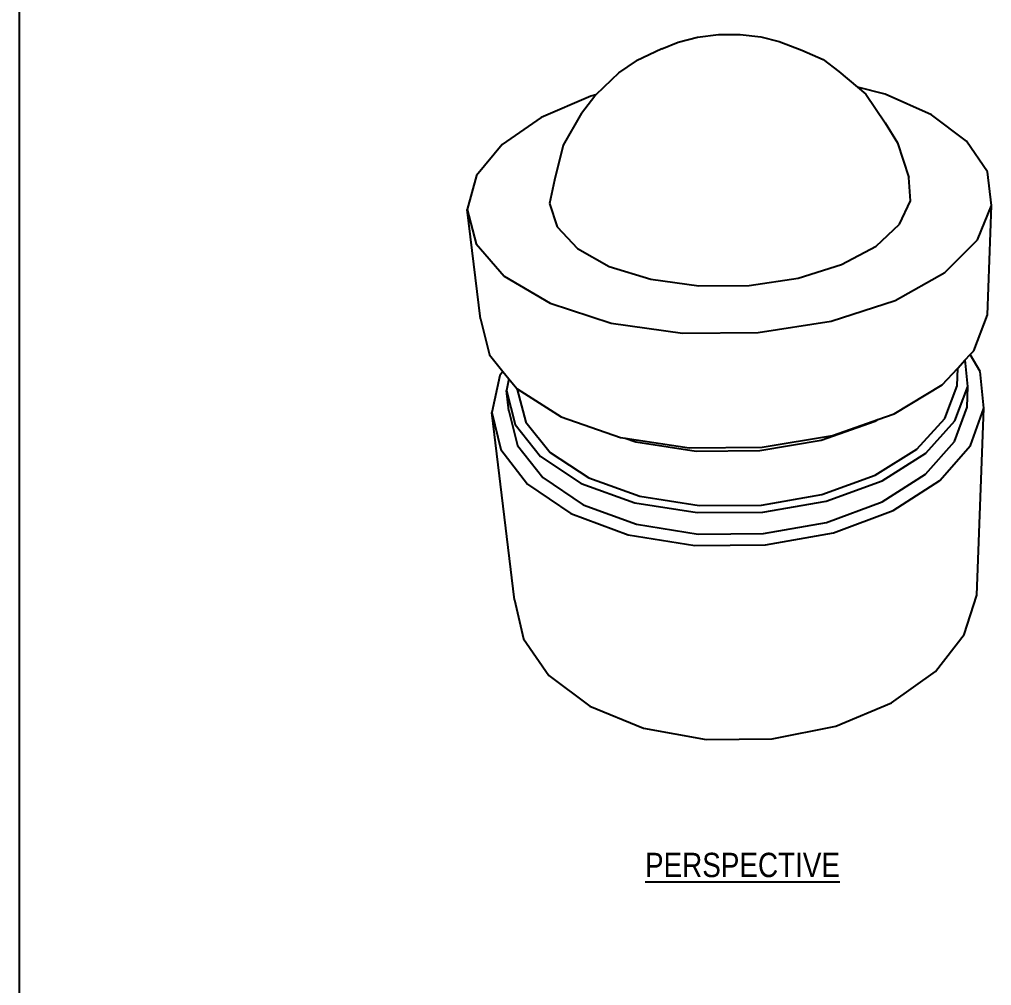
# Model space of a CAD drawing. Extents: x 0 to 216, y -5 to 280.
# Drawn here: x 0 to 95.2, y 132.6 to 227.1 of the extents above; entities that cross this region are included whole.
import ezdxf

# ---------------------------------------------------------------- set-up
doc = ezdxf.new("R2010")
doc.units = 0
doc.header["$LTSCALE"] = 10
doc.header["$MEASUREMENT"] = 0
doc.layers.get('0').update_dxf_attribs({"linetype": 'CONTINUOUS'})
for name, color, linetype in [('5239-LOGO$0$CADdetails-FRAME', 7, 'CONTINUOUS'), ('CADdetails-11-VERYFINE', 11, 'CONTINUOUS'), ('CADdetails-2-FINELIGHT', 2, 'CONTINUOUS'), ('CADdetails-9-EXTRAFINE', 9, 'CONTINUOUS')]:
    doc.layers.add(name, color=color, linetype=linetype)
doc.styles.add('CADdetails-NOTES', font='ARIALN.TTF', dxfattribs={"height": 2.38})

# ---------------------------------------------------------------- blocks, each defined once
blk = doc.blocks.new('5239-LOGO')
at = {"layer": '5239-LOGO$0$CADdetails-FRAME'}
blk.add_line((0, 0), (0, 280), dxfattribs=at)

msp = doc.modelspace()

# ---------------------------------------------------------------- linework, layer by layer
at = {"layer": 'CADdetails-11-VERYFINE'}
for p, q in [((84.756, 219.83), (82.031, 220.526)), ((89.29, 217.821), (84.756, 219.83)), ((55.936, 219.632), (51.079, 217.554)), ((51.079, 217.554), (47.249, 214.924)), ((92.713, 215.249), (89.29, 217.821)), ((94.748, 212.231), (92.713, 215.249)), ((47.249, 214.924), (44.748, 211.865)), ((95.159, 208.933), (94.748, 212.231)), ((44.748, 211.865), (43.839, 208.547)), ((45.132, 197.845), (43.839, 208.547)), ((43.839, 208.547), (44.715, 205.186)), ((93.787, 205.564), (95.159, 208.933)), ((94.758, 198.25), (95.159, 208.933)), ((90.598, 202.375), (93.787, 205.564)), ((44.715, 205.186), (47.447, 202.034)), ((47.447, 202.034), (51.944, 199.365)), ((85.717, 199.637), (90.598, 202.375)), ((51.944, 199.365), (57.925, 197.435)), ((79.46, 197.611), (85.717, 199.637)), ((93.423, 194.724), (94.758, 198.25)), ((45.132, 197.845), (46.01, 194.328)), ((57.925, 197.435), (64.921, 196.447)), ((72.321, 196.508), (79.46, 197.611)), ((64.921, 196.447), (72.321, 196.508)), ((46.01, 194.328), (47.325, 192.706)), ((92.589, 193.824), (93.08, 194.355)), ((93.08, 194.355), (93.423, 194.724)), ((94.047, 192.684), (93.08, 194.355)), ((91.843, 193.02), (92.589, 193.824)), ((47.034, 192.286), (46.238, 188.686)), ((47.325, 192.706), (47.034, 192.286)), ((47.325, 192.706), (47.919, 191.972)), ((90.335, 191.392), (91.843, 193.02)), ((94.415, 189.104), (94.047, 192.684)), ((47.919, 191.972), (48.677, 191.036)), ((85.621, 188.536), (90.335, 191.392)), ((48.721, 191.008), (53.04, 188.252)), ((46.238, 188.686), (47.117, 185.05)), ((48.452, 170.356), (46.238, 188.686)), ((84.039, 187.983), (85.621, 188.536)), ((93.111, 185.459), (94.415, 189.104)), ((93.729, 170.797), (94.415, 189.104)), ((53.04, 188.252), (58.822, 186.242)), ((79.586, 186.425), (84.039, 187.983)), ((59.289, 186.171), (65.571, 185.213)), ((72.705, 185.276), (79.586, 186.425)), ((47.117, 185.05), (49.727, 181.652)), ((65.571, 185.213), (72.705, 185.276)), ((90.11, 182.019), (93.111, 185.459)), ((85.539, 179.074), (90.11, 182.019)), ((49.727, 181.652), (53.973, 178.782)), ((79.694, 176.9), (85.539, 179.074)), ((53.973, 178.782), (59.585, 176.712)), ((59.585, 176.712), (66.125, 175.652)), ((73.031, 175.718), (79.694, 176.9)), ((66.125, 175.652), (73.031, 175.718)), ((48.452, 170.356), (49.328, 166.524)), ((92.489, 166.954), (93.729, 170.797)), ((89.663, 163.338), (92.489, 166.954)), ((49.328, 166.524), (51.82, 162.953)), ((51.82, 162.953), (55.83, 159.944)), ((85.376, 160.25), (89.663, 163.338)), ((55.83, 159.944), (61.101, 157.778)), ((79.907, 157.976), (85.376, 160.25)), ((73.68, 156.74), (79.907, 157.976)), ((61.101, 157.778), (67.224, 156.671)), ((67.224, 156.671), (73.68, 156.74))]:
    msp.add_line(p, q, dxfattribs=at)
at = {"layer": 'CADdetails-9-EXTRAFINE'}
for p, q in [((66.382, 225.409), (68.444, 225.66)), ((68.444, 225.66), (70.551, 225.674)), ((70.551, 225.674), (72.572, 225.449)), ((62.897, 224.26), (64.492, 224.933)), ((64.492, 224.933), (66.382, 225.409)), ((72.572, 225.449), (74.38, 224.998)), ((74.38, 224.998), (76.583, 224.147)), ((62.897, 224.26), (60.39, 223.098)), ((76.583, 224.147), (78.688, 223.22)), ((58.675, 221.911), (60.39, 223.098)), ((78.688, 223.22), (80.202, 222.056)), ((58.675, 221.911), (56.427, 219.759)), ((80.202, 222.056), (82.031, 220.526)), ((82.031, 220.526), (82.852, 219.839)), ((82.852, 219.839), (84.735, 217.029)), ((55.007, 217.959), (56.32, 219.657)), ((56.427, 219.759), (55.936, 219.632)), ((56.427, 219.759), (56.32, 219.657)), ((55.007, 217.959), (53.231, 214.849)), ((84.735, 217.029), (85.937, 215.083)), ((85.937, 215.083), (87.073, 211.676)), ((53.231, 214.849), (52.386, 211.421)), ((52.386, 211.421), (51.9, 209.131)), ((87.217, 209.395), (87.073, 211.676)), ((86.138, 207.103), (87.217, 209.395)), ((51.9, 209.131), (52.641, 206.847)), ((52.641, 206.847), (54.618, 204.74)), ((83.851, 204.966), (86.138, 207.103)), ((54.618, 204.74), (57.74, 202.98)), ((80.473, 203.158), (83.851, 204.966)), ((57.74, 202.98), (61.801, 201.721)), ((76.228, 201.835), (80.473, 203.158)), ((71.439, 201.12), (76.228, 201.835)), ((61.801, 201.721), (66.494, 201.081)), ((66.494, 201.081), (71.439, 201.12)), ((92.831, 191.232), (92.589, 193.824)), ((91.794, 191.301), (91.843, 193.02)), ((47.919, 191.972), (47.678, 190.846)), ((90.574, 188.099), (91.794, 191.301)), ((47.678, 190.846), (48.533, 187.493)), ((47.911, 188.826), (47.678, 190.846)), ((48.677, 191.036), (48.721, 191.008)), ((48.73, 190.933), (48.721, 191.008)), ((48.73, 190.933), (49.568, 187.741)), ((91.574, 187.87), (92.831, 191.232)), ((92.767, 189.215), (92.831, 191.232)), ((47.911, 188.826), (48.766, 185.45)), ((91.517, 185.829), (92.767, 189.215)), ((48.533, 187.493), (51.002, 184.369)), ((49.568, 187.741), (51.937, 184.772)), ((78.476, 185.968), (83.772, 187.821)), ((83.772, 187.821), (84.039, 187.983)), ((87.854, 185.092), (90.574, 188.099)), ((88.738, 184.706), (91.574, 187.87)), ((58.822, 186.242), (59.289, 186.171)), ((59.289, 186.171), (60.334, 185.807)), ((60.334, 185.807), (66.235, 184.906)), ((72.461, 184.962), (78.476, 185.968)), ((88.698, 182.644), (91.517, 185.829)), ((48.766, 185.45), (51.222, 182.305)), ((51.937, 184.772), (55.742, 182.276)), ((66.235, 184.906), (72.461, 184.962)), ((83.758, 182.53), (87.854, 185.092)), ((84.447, 182.005), (88.738, 184.706)), ((51.002, 184.369), (54.986, 181.737)), ((51.222, 182.305), (55.182, 179.656)), ((55.742, 182.276), (60.735, 180.482)), ((78.556, 180.645), (83.758, 182.53)), ((78.982, 180.015), (84.447, 182.005)), ((84.437, 179.926), (88.698, 182.644)), ((54.986, 181.737), (60.231, 179.843)), ((60.735, 180.482), (66.533, 179.566)), ((72.648, 179.622), (78.556, 180.645)), ((72.767, 178.934), (78.982, 180.015)), ((79.01, 177.924), (84.437, 179.926)), ((55.182, 179.656), (60.392, 177.75)), ((60.231, 179.843), (66.33, 178.875)), ((66.33, 178.875), (72.767, 178.934)), ((66.533, 179.566), (72.648, 179.622)), ((60.392, 177.75), (66.449, 176.776)), ((72.84, 176.836), (79.01, 177.924)), ((66.449, 176.776), (72.84, 176.836))]:
    msp.add_line(p, q, dxfattribs=at)

# ---------------------------------------------------------------- block references
msp.add_blockref('5239-LOGO', (0, 0))

# ---------------------------------------------------------------- texts
at = {"layer": 'CADdetails-2-FINELIGHT', "insert": (61.237, 145.584), "char_height": 2.38, "attachment_point": 1, "style": 'CADdetails-NOTES'}
msp.add_mtext_dynamic_manual_height_columns('{\\LPERSPECTIVE}', width=26.56878, gutter_width=11.9, heights=[0], dxfattribs=at)

doc.saveas('drawing.dxf')
